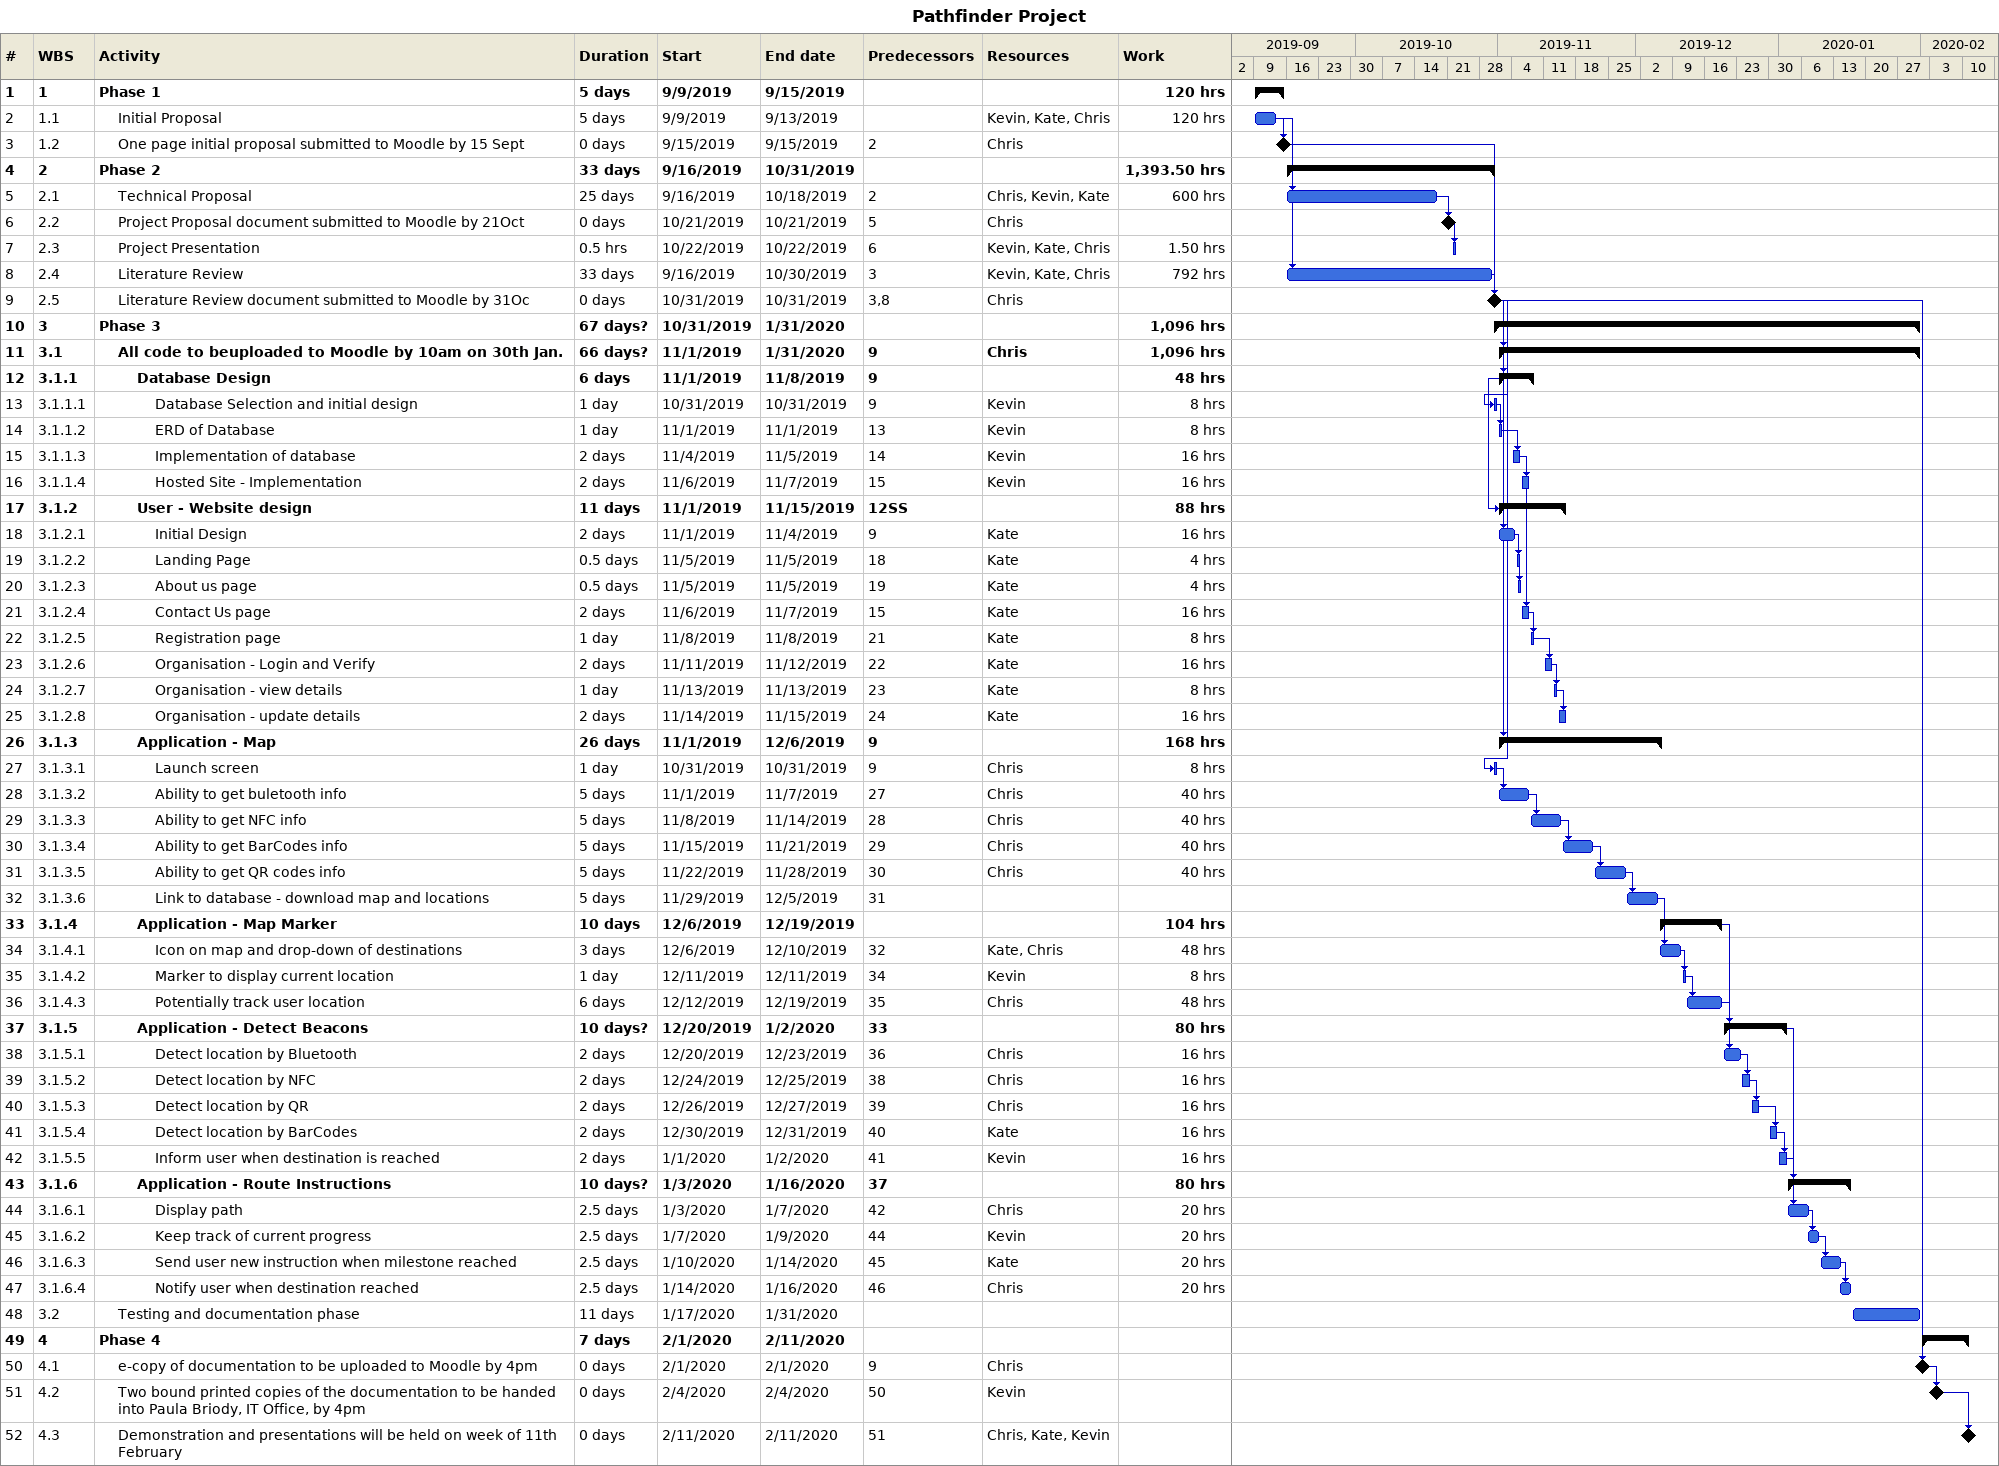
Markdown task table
Pathfinder Project

| ID | WBS | Task | Duration | Start | Finish | Predecessors | Resources | Work (h) |
|---|---|---|---|---|---|---|---|---|
| 1 | 1 | **Phase 1** | 5d | 2019-09-09 | 2019-09-15 |  |  | 120 |
| 2 | 1.1 | Initial Proposal | 5d | 2019-09-09 | 2019-09-13 |  | Kevin, Kate, Chris | 120 |
| 3 | 1.2 | One page initial proposal submitted to Moodle by 15 Sept | 0d | 2019-09-15 | 2019-09-15 | 2 | Chris |  |
| 4 | 2 | **Phase 2** | 33d | 2019-09-16 | 2019-10-31 |  |  | 1393.50 |
| 5 | 2.1 | Technical Proposal | 25d | 2019-09-16 | 2019-10-18 | 2 | Chris, Kevin, Kate | 600 |
| 6 | 2.2 | Project Proposal document submitted to Moodle by 21Oct | 0d | 2019-10-21 | 2019-10-21 | 5 | Chris |  |
| 7 | 2.3 | Project Presentation | 0.5h | 2019-10-22 | 2019-10-22 | 6 | Kevin, Kate, Chris | 1.50 |
| 8 | 2.4 | Literature Review | 33d | 2019-09-16 | 2019-10-30 | 3 | Kevin, Kate, Chris | 792 |
| 9 | 2.5 | Literature Review document submitted to Moodle by 31Oc | 0d | 2019-10-31 | 2019-10-31 | 3, 8 | Chris |  |
| 10 | 3 | **Phase 3** | 67d? | 2019-10-31 | 2020-01-31 |  |  | 1096 |
| 11 | 3.1 | **All code to beuploaded to Moodle by 10am on 30th Jan.** | 66d? | 2019-11-01 | 2020-01-31 | 9 | Chris | 1096 |
| 12 | 3.1.1 | **Database Design** | 6d | 2019-11-01 | 2019-11-08 | 9 |  | 48 |
| 13 | 3.1.1.1 | Database Selection and initial design | 1d | 2019-10-31 | 2019-10-31 | 9 | Kevin | 8 |
| 14 | 3.1.1.2 | ERD of Database | 1d | 2019-11-01 | 2019-11-01 | 13 | Kevin | 8 |
| 15 | 3.1.1.3 | Implementation of database | 2d | 2019-11-04 | 2019-11-05 | 14 | Kevin | 16 |
| 16 | 3.1.1.4 | Hosted Site - Implementation | 2d | 2019-11-06 | 2019-11-07 | 15 | Kevin | 16 |
| 17 | 3.1.2 | **User - Website design** | 11d | 2019-11-01 | 2019-11-15 | 12SS |  | 88 |
| 18 | 3.1.2.1 | Initial Design | 2d | 2019-11-01 | 2019-11-04 | 9 | Kate | 16 |
| 19 | 3.1.2.2 | Landing Page | 0.5d | 2019-11-05 | 2019-11-05 | 18 | Kate | 4 |
| 20 | 3.1.2.3 | About us page | 0.5d | 2019-11-05 | 2019-11-05 | 19 | Kate | 4 |
| 21 | 3.1.2.4 | Contact Us page | 2d | 2019-11-06 | 2019-11-07 | 15 | Kate | 16 |
| 22 | 3.1.2.5 | Registration page | 1d | 2019-11-08 | 2019-11-08 | 21 | Kate | 8 |
| 23 | 3.1.2.6 | Organisation - Login and Verify | 2d | 2019-11-11 | 2019-11-12 | 22 | Kate | 16 |
| 24 | 3.1.2.7 | Organisation - view details | 1d | 2019-11-13 | 2019-11-13 | 23 | Kate | 8 |
| 25 | 3.1.2.8 | Organisation - update details | 2d | 2019-11-14 | 2019-11-15 | 24 | Kate | 16 |
| 26 | 3.1.3 | **Application - Map** | 26d | 2019-11-01 | 2019-12-06 | 9 |  | 168 |
| 27 | 3.1.3.1 | Launch screen | 1d | 2019-10-31 | 2019-10-31 | 9 | Chris | 8 |
| 28 | 3.1.3.2 | Ability to get buletooth info | 5d | 2019-11-01 | 2019-11-07 | 27 | Chris | 40 |
| 29 | 3.1.3.3 | Ability to get NFC info | 5d | 2019-11-08 | 2019-11-14 | 28 | Chris | 40 |
| 30 | 3.1.3.4 | Ability to get BarCodes info | 5d | 2019-11-15 | 2019-11-21 | 29 | Chris | 40 |
| 31 | 3.1.3.5 | Ability to get QR codes info | 5d | 2019-11-22 | 2019-11-28 | 30 | Chris | 40 |
| 32 | 3.1.3.6 | Link to database - download map and locations | 5d | 2019-11-29 | 2019-12-05 | 31 |  |  |
| 33 | 3.1.4 | **Application - Map Marker** | 10d | 2019-12-06 | 2019-12-19 |  |  | 104 |
| 34 | 3.1.4.1 | Icon on map and drop-down of destinations | 3d | 2019-12-06 | 2019-12-10 | 32 | Kate, Chris | 48 |
| 35 | 3.1.4.2 | Marker to display current location | 1d | 2019-12-11 | 2019-12-11 | 34 | Kevin | 8 |
| 36 | 3.1.4.3 | Potentially track user location | 6d | 2019-12-12 | 2019-12-19 | 35 | Chris | 48 |
| 37 | 3.1.5 | **Application - Detect Beacons** | 10d? | 2019-12-20 | 2020-01-02 | 33 |  | 80 |
| 38 | 3.1.5.1 | Detect location by Bluetooth | 2d | 2019-12-20 | 2019-12-23 | 36 | Chris | 16 |
| 39 | 3.1.5.2 | Detect location by NFC | 2d | 2019-12-24 | 2019-12-25 | 38 | Chris | 16 |
| 40 | 3.1.5.3 | Detect location by QR | 2d | 2019-12-26 | 2019-12-27 | 39 | Chris | 16 |
| 41 | 3.1.5.4 | Detect location by BarCodes | 2d | 2019-12-30 | 2019-12-31 | 40 | Kate | 16 |
| 42 | 3.1.5.5 | Inform user when destination is reached | 2d | 2020-01-01 | 2020-01-02 | 41 | Kevin | 16 |
| 43 | 3.1.6 | **Application - Route Instructions** | 10d? | 2020-01-03 | 2020-01-16 | 37 |  | 80 |
| 44 | 3.1.6.1 | Display path | 2.5d | 2020-01-03 | 2020-01-07 | 42 | Chris | 20 |
| 45 | 3.1.6.2 | Keep track of current progress | 2.5d | 2020-01-07 | 2020-01-09 | 44 | Kevin | 20 |
| 46 | 3.1.6.3 | Send user new instruction when milestone reached | 2.5d | 2020-01-10 | 2020-01-14 | 45 | Kate | 20 |
| 47 | 3.1.6.4 | Notify user when destination reached | 2.5d | 2020-01-14 | 2020-01-16 | 46 | Chris | 20 |
| 48 | 3.2 | Testing and documentation phase | 11d | 2020-01-17 | 2020-01-31 |  |  |  |
| 49 | 4 | **Phase 4** | 7d | 2020-02-01 | 2020-02-11 |  |  |  |
| 50 | 4.1 | e-copy of documentation to be uploaded to Moodle by 4pm | 0d | 2020-02-01 | 2020-02-01 | 9 | Chris |  |
| 51 | 4.2 | Two bound printed copies of the documentation to be handed into Paula Briody, IT Office, by 4pm | 0d | 2020-02-04 | 2020-02-04 | 50 | Kevin |  |
| 52 | 4.3 | Demonstration and presentations will be held on week of 11th February | 0d | 2020-02-11 | 2020-02-11 | 51 | Chris, Kate, Kevin |  |
